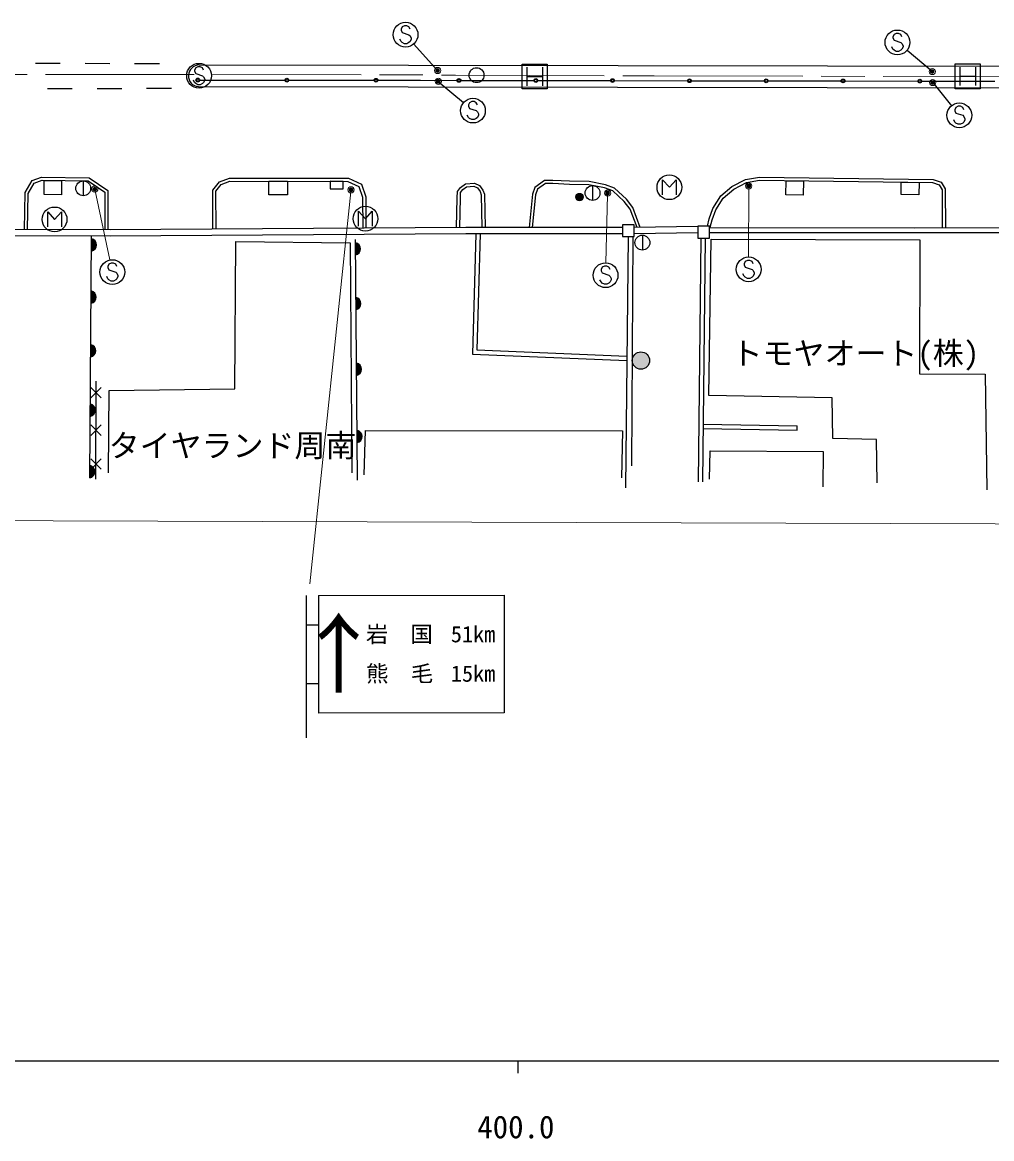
# Model space of a CAD drawing. Units: millimetres at full size, sheet at 1:1000; details may follow other scales. Extents: x 40000 to 680000, y 20000 to 380000.
# Drawn here: x 427987 to 506272, y 198715 to 288827 of the extents above; entities that cross this region are included whole.
import ezdxf
from ezdxf.enums import TextEntityAlignment as Align

# ---------------------------------------------------------------- set-up
doc = ezdxf.new("R2010")
doc.units = ezdxf.units.MM
doc.header["$LTSCALE"] = 1000
doc.header["$PDMODE"] = 32
doc.header["$PDSIZE"] = 500
doc.linetypes.add('CHAIN', pattern=[18.5, 12, -1.5, 3.5, -1.5])
for name, color, linetype, lineweight in [('M-BGD', 7, 'Continuous', 25), ('M-BGD-EXST', 7, 'Continuous', 25), ('M-BMK', 2, 'CHAIN', 13), ('M-BMK-SRVR', 3, 'Continuous', 25), ('M-STR-HTXT', 7, 'Continuous', 13), ('M-STR-STRC', 7, 'Continuous', 25), ('M-STR-STRD', 7, 'Continuous', 25), ('M-TTL-BAND', 7, 'Continuous', 25)]:
    doc.layers.add(name, color=color, linetype=linetype, lineweight=lineweight)
doc.layers.add('M-BMK-HTXT', color=7, linetype='Continuous')
doc.styles.add('ＭＳ ゴシック', font='')
doc.styles.get('ＭＳ ゴシック').set_extended_font_data('MS Gothic')

msp = doc.modelspace()

# ---------------------------------------------------------------- hatches: boundary and pattern name
at = {"layer": 'M-BGD'}
for points in [[(473288, 274721, 0.41421), (472988, 275020, 0.41421), (472688, 274720, 1)], [(433566, 270365, 0.82183), (433573, 271356)], [(454894, 270046, 0.82183), (454886, 271037)], [(433538, 266149, 0.82183), (433545, 267140)], [(454932, 265626, 0.82183), (454923, 266617)], [(433509, 261816, 0.82183), (433516, 262807)], [(477242, 261527, 1), (478642, 261528, 1)], [(454977, 260325, 0.82183), (454968, 261316)], [(433477, 257019, 0.82183), (433483, 258010)], [(455022, 254903, 0.82183), (455014, 255893)], [(433443, 252061, 0.82183), (433450, 253051)]]:
    msp.add_hatch(color=256, dxfattribs=at).paths.add_polyline_path(points)

# ---------------------------------------------------------------- linework, layer by layer
for p, q in [((468365, 283461), (468365, 285461)), ((468365, 285461), (470365, 285461)), ((468740, 285211), (468740, 283711)), ((469990, 285211), (469990, 283711)), ((470365, 285461), (470365, 283461)), ((503330, 283469), (503330, 285469)), ((503330, 285469), (505330, 285469)), ((503705, 285219), (503705, 283719)), ((504955, 285219), (504955, 283719)), ((505330, 285469), (505330, 283469)), ((468740, 284461), (469990, 284461)), ((503705, 284469), (504955, 284469)), ((470365, 283461), (468365, 283461)), ((505330, 283469), (503330, 283469)), ((432906, 276027), (432907, 274827)), ((474037, 275647), (474038, 274447)), ((482537, 272343), (477394, 272258)), ((433443, 252061), (433574, 271571)), ((455048, 251865), (454884, 271303)), ((476920, 271535), (476691, 251238)), ((477298, 271535), (477189, 253028)), ((482545, 271843), (477395, 271758)), ((478064, 271647), (478065, 270447)), ((482791, 271414), (482565, 251735)), ((483141, 271414), (482915, 251731)), ((433937, 251947), (433944, 259864)), ((434365, 259349), (433519, 258504)), ((434360, 258511), (433520, 259353)), ((434363, 256326), (433516, 255481)), ((434357, 255488), (433517, 256330)), ((482964, 256036), (490561, 255912)), ((482968, 256386), (490567, 256262)), ((490561, 255912), (490567, 256262)), ((434360, 253588), (433513, 252743)), ((434354, 252750), (433514, 253592))]:
    msp.add_line(p, q, dxfattribs=at)
for points in [[(428162, 272083), (428213, 275088), (428783, 276047), (429547, 276323), (433386, 276272), (434906, 275248), (434899, 272068)], [(428412, 272082), (428462, 275018), (428953, 275843), (429590, 276073), (433308, 276023), (434656, 275115), (434649, 272069)], [(443386, 272123), (443363, 275290), (443900, 275960), (444709, 276256), (454332, 276240), (455366, 275755), (455719, 274746), (455736, 272206)], [(443636, 272125), (443614, 275203), (444052, 275749), (444753, 276006), (454277, 275990), (455164, 275574), (455469, 274703), (455486, 272205)], [(463063, 272255), (463117, 274668), (463124, 275168), (463377, 275507), (463769, 275797), (464510, 275857), (464921, 275665), (465175, 275273), (465305, 274946), (465356, 272259)], [(477896, 272266), (477285, 273867), (476786, 274545), (475812, 275429), (475071, 275703), (473755, 275972), (472184, 275999), (470827, 276063), (470156, 276063), (469389, 275507), (469184, 274961), (468911, 272257)], [(477630, 272262), (477063, 273747), (476599, 274377), (475680, 275212), (475002, 275462), (473728, 275722), (472176, 275749), (470821, 275813), (470237, 275813), (469597, 275349), (469430, 274903), (469162, 272257)], [(483310, 272364), (483451, 272955), (483763, 273799), (484408, 274810), (485297, 275578), (486394, 276141), (487513, 276324), (501546, 276134), (502186, 275919), (502528, 275392), (502535, 272228)], [(483550, 272291), (483690, 272882), (483988, 273687), (484599, 274644), (485438, 275370), (486473, 275901), (487531, 276074), (501504, 275885), (502023, 275710), (502278, 275318), (502285, 272228)], [(463313, 272257), (463367, 274663), (463373, 275084), (463556, 275327), (463860, 275553), (464464, 275602), (464750, 275468), (464952, 275158), (465056, 274896), (465106, 272260)], [(476444, 272252), (463813, 272260), (435085, 272068), (413996, 272114), (394857, 272219), (376140, 272352), (365260, 272433)], [(563013, 270701), (556234, 271304), (545129, 271896), (535117, 272146), (522522, 272234), (510006, 272243), (500013, 272223), (483495, 272245)], [(476445, 271752), (463814, 271760), (435087, 271568), (413994, 271614), (394854, 271719), (376137, 271852), (365260, 271933)], [(464620, 271760), (464338, 262054), (476807, 261525)], [(464970, 271760), (464698, 262389), (476811, 261875)], [(497024, 251657), (496957, 255150), (493430, 255230), (493395, 258510), (483442, 258713), (483616, 271322), (500477, 271260), (500433, 260463), (505739, 260436), (505879, 251080)], [(562975, 270303), (556205, 270905), (545114, 271497), (535111, 271746), (522520, 271834), (510006, 271843), (500013, 271823), (483495, 271845)], [(434959, 252461), (434993, 259117), (445151, 259237), (445220, 271142), (454465, 271034), (454590, 252473)], [(455584, 252307), (455708, 255874), (476446, 255845), (476364, 252068)], [(483474, 251959), (483534, 254250), (492659, 254194), (492640, 251331)]]:
    msp.add_lwpolyline(points, dxfattribs=at)
for points in [[(429763, 276070), (431163, 276051), (431147, 274902), (429747, 274920)], [(447906, 276001), (449406, 275998), (449404, 274898), (447904, 274901)], [(453903, 275991), (452853, 275993), (452852, 275393), (453902, 275391)], [(489665, 276045), (491065, 276026), (491049, 274876), (489649, 274895)], [(498963, 275919), (500413, 275900), (500399, 274900), (498949, 274919)], [(476445, 271535), (477395, 271535), (477394, 272485), (476444, 272485)], [(482545, 271414), (483495, 271414), (483495, 272364), (482545, 272364)]]:
    msp.add_lwpolyline(points, close=True, dxfattribs=at)
for centre, radius in [((432906, 275427), 600), ((472988, 274720), 300), ((474038, 275047), 600), ((478064, 271047), 600), ((477942, 261528), 700)]:
    msp.add_circle(centre, radius, dxfattribs=at)
for centre, radius, start, end in [((442278, 284511), 876, 90.29782, 265.44737), ((433472, 270861), 505, 280.78609, 78.44428), ((454792, 270541), 505, 281.65436, 79.31255), ((433443, 266645), 505, 280.78609, 78.44428), ((454830, 266121), 505, 281.65436, 79.31255), ((433414, 262312), 505, 280.78609, 78.44428), ((454875, 260819), 505, 281.65436, 79.31255), ((433382, 257515), 505, 280.78609, 78.44428), ((454920, 255397), 505, 281.65436, 79.31255), ((433349, 252557), 505, 280.78609, 78.44428)]:
    msp.add_arc(centre, radius, start, end, dxfattribs=at)
at = {"layer": 'M-BGD-EXST'}
for p, q in [((479694, 274913), (479694, 276113)), ((479694, 276113), (480244, 275513)), ((480244, 275513), (480794, 276113)), ((480794, 276113), (480794, 274913)), ((430039, 272318), (430039, 273518)), ((430039, 273518), (430589, 272918)), ((430589, 272918), (431139, 273518)), ((431139, 273518), (431139, 272318)), ((455150, 272376), (455150, 273576)), ((455150, 273576), (455700, 272976)), ((455700, 272976), (456250, 273576)), ((456250, 273576), (456250, 272376))]:
    msp.add_line(p, q, dxfattribs=at)
for centre in [(480244, 275513), (455700, 272976), (430589, 272918)]:
    msp.add_circle(centre, 1000, dxfattribs=at)
at = {"layer": 'M-BMK'}
msp.add_lwpolyline([(67262, 284797), (87736, 284767), (119613, 284654), (154876, 284646), (177930, 284677), (208274, 284639), (232594, 284628), (366604, 284709), (392869, 284598), (443345, 284629), (462982, 284568), (479014, 284502), (510429, 284431), (537053, 284329), (545184, 284206), (550005, 283956), (556403, 283586), (561227, 283224), (564156, 282847)], dxfattribs=at)
at = {"layer": 'M-BMK-SRVR'}
msp.add_circle((464669, 284561), 600, dxfattribs=at)
at = {"layer": 'M-STR-HTXT'}
for p, q in [((433873, 275217), (435052, 269644)), ((454513, 275157), (451210, 243502)), ((475250, 274898), (475115, 269416)), ((486647, 275470), (486643, 269880))]:
    msp.add_line(p, q, dxfattribs=at)
msp.add_lwpolyline([(67033, 249752), (506548, 248333), (542366, 248230), (554533, 247787), (560830, 247510)], dxfattribs=at)
for centre, radius in [((461526, 284937), 150), ((461526, 284937), 120), ((461526, 284937), 90), ((461526, 284937), 60), ((461526, 284937), 30), ((461526, 284937), 20), ((501471, 284854), 150), ((501471, 284854), 120), ((501471, 284854), 90), ((501471, 284854), 60), ((501471, 284854), 30), ((501471, 284854), 20), ((461580, 284062), 150), ((461580, 284062), 120), ((461580, 284062), 90), ((461580, 284062), 60), ((461580, 284062), 30), ((461580, 284062), 20), ((501506, 283965), 150), ((501506, 283965), 120), ((501506, 283965), 90), ((501506, 283965), 60), ((501506, 283965), 30), ((501506, 283965), 20), ((486647, 275620), 150), ((433842, 275364), 150), ((433842, 275364), 120), ((433842, 275364), 90), ((433842, 275364), 60), ((433842, 275364), 30), ((433842, 275364), 20), ((454529, 275306), 150), ((454529, 275306), 120), ((454529, 275306), 90), ((454529, 275306), 60), ((454529, 275306), 30), ((454529, 275306), 20), ((475253, 275048), 150), ((475253, 275048), 120), ((475253, 275048), 90), ((475253, 275048), 60), ((475253, 275048), 30), ((475253, 275048), 20), ((486647, 275620), 120), ((486647, 275620), 90), ((486647, 275620), 60), ((486647, 275620), 30), ((486647, 275620), 20)]:
    msp.add_circle(centre, radius, dxfattribs=at)
for p in [(461526, 284937), (501471, 284854), (461580, 284062), (501506, 283965), (486647, 275620), (433842, 275364), (454529, 275306), (475253, 275048)]:
    msp.add_point(p, dxfattribs=at)
at = {"layer": 'M-STR-STRC'}
for p, q in [((458665, 288464), (458574, 288282)), ((458847, 288555), (458665, 288464)), ((459028, 288555), (458847, 288555)), ((459210, 288464), (459028, 288555)), ((459301, 288282), (459210, 288464)), ((458574, 287282), (458483, 287464)), ((458574, 288282), (458574, 288191)), ((458574, 288191), (458665, 288009)), ((458665, 288009), (459210, 287827)), ((459210, 287827), (459301, 287736)), ((459301, 287736), (459392, 287555)), ((459392, 287464), (459301, 287282)), ((459392, 287555), (459392, 287464)), ((498387, 287842), (498297, 287660)), ((498297, 287660), (498297, 287569)), ((498297, 287569), (498387, 287387)), ((498569, 287933), (498387, 287842)), ((498751, 287933), (498569, 287933)), ((498933, 287842), (498751, 287933)), ((499024, 287660), (498933, 287842)), ((458665, 287191), (458574, 287282)), ((458847, 287100), (458665, 287191)), ((459028, 287100), (458847, 287100)), ((459210, 287191), (459028, 287100)), ((459301, 287282), (459210, 287191)), ((461526, 284937), (459611, 287075)), ((498297, 286660), (498206, 286842)), ((498387, 286569), (498297, 286660)), ((498387, 287387), (498933, 287206)), ((498569, 286478), (498387, 286569)), ((498933, 286569), (498751, 286478)), ((498933, 287206), (499024, 287115)), ((499024, 286660), (498933, 286569)), ((499024, 287115), (499115, 286933)), ((499115, 286842), (499024, 286660)), ((499115, 286933), (499115, 286842)), ((498751, 286478), (498569, 286478)), ((501471, 284854), (499438, 286554)), ((429054, 285525), (431054, 285522)), ((433054, 285519), (435054, 285515)), ((437054, 285512), (439054, 285509)), ((441988, 285152), (441897, 284970)), ((441897, 284970), (441897, 284879)), ((441897, 284879), (441988, 284697)), ((442170, 285242), (441988, 285152)), ((442352, 285242), (442170, 285242)), ((442534, 285152), (442352, 285242)), ((442625, 284970), (442534, 285152)), ((441897, 283970), (441807, 284152)), ((441988, 283879), (441897, 283970)), ((441988, 284697), (442534, 284515)), ((442170, 283788), (441988, 283879)), ((442311, 284170), (449206, 284160)), ((442534, 283879), (442352, 283788)), ((442534, 284515), (442625, 284424)), ((442625, 283970), (442534, 283879)), ((442625, 284424), (442716, 284242)), ((442716, 284152), (442625, 283970)), ((442716, 284242), (442716, 284152)), ((449506, 284160), (456401, 284150)), ((456701, 284150), (460148, 284145)), ((460148, 284145), (463100, 284141)), ((461580, 284062), (463607, 282352)), ((463400, 284141), (469303, 284132)), ((469603, 284131), (475507, 284123)), ((475807, 284122), (481710, 284114)), ((482010, 284113), (487913, 284105)), ((488213, 284104), (494117, 284096)), ((494417, 284095), (500320, 284086)), ((500620, 284086), (506523, 284077)), ((501506, 283965), (503025, 282098)), ((432025, 283456), (430025, 283449)), ((436025, 283472), (434025, 283464)), ((440025, 283487), (438025, 283479)), ((442352, 283788), (442170, 283788)), ((464106, 282337), (464015, 282156)), ((464015, 282156), (464015, 282065)), ((464015, 282065), (464106, 281883)), ((464288, 282428), (464106, 282337)), ((464470, 282428), (464288, 282428)), ((464652, 282337), (464470, 282428)), ((464742, 282156), (464652, 282337)), ((464015, 281156), (463924, 281337)), ((464106, 281065), (464015, 281156)), ((464106, 281883), (464652, 281701)), ((464652, 281701), (464742, 281610)), ((464742, 281156), (464652, 281065)), ((464742, 281610), (464833, 281428)), ((464833, 281337), (464742, 281156)), ((464833, 281428), (464833, 281337)), ((503385, 281956), (503294, 281774)), ((503294, 281774), (503294, 281684)), ((503294, 281684), (503385, 281502)), ((503567, 282047), (503385, 281956)), ((503385, 281502), (503930, 281320)), ((503748, 282047), (503567, 282047)), ((503930, 281956), (503748, 282047)), ((504021, 281774), (503930, 281956)), ((503930, 281320), (504021, 281229)), ((504021, 281229), (504112, 281047)), ((464288, 280974), (464106, 281065)), ((464470, 280974), (464288, 280974)), ((464652, 281065), (464470, 280974)), ((503294, 280774), (503203, 280956)), ((503385, 280684), (503294, 280774)), ((503567, 280593), (503385, 280684)), ((503748, 280593), (503567, 280593)), ((503930, 280684), (503748, 280593)), ((504021, 280774), (503930, 280684)), ((504112, 280956), (504021, 280774)), ((504112, 281047), (504112, 280956)), ((486370, 269521), (486279, 269340)), ((486552, 269612), (486370, 269521)), ((486734, 269612), (486552, 269612)), ((486916, 269521), (486734, 269612)), ((487006, 269340), (486916, 269521)), ((434986, 269301), (434895, 269119)), ((434895, 269119), (434895, 269028)), ((434895, 269028), (434986, 268846)), ((435168, 269392), (434986, 269301)), ((434986, 268846), (435532, 268665)), ((435350, 269392), (435168, 269392)), ((435532, 269301), (435350, 269392)), ((435623, 269119), (435532, 269301)), ((435532, 268665), (435623, 268574)), ((435623, 268574), (435713, 268392)), ((474818, 269050), (474727, 268868)), ((474727, 268868), (474727, 268777)), ((474727, 268777), (474818, 268595)), ((475000, 269141), (474818, 269050)), ((474818, 268595), (475363, 268414)), ((475181, 269141), (475000, 269141)), ((475363, 269050), (475181, 269141)), ((475454, 268868), (475363, 269050)), ((486279, 269340), (486279, 269249)), ((486279, 269249), (486370, 269067)), ((486370, 269067), (486916, 268885)), ((486916, 268885), (487006, 268794)), ((487006, 268794), (487097, 268612)), ((487097, 268612), (487097, 268521)), ((434895, 268119), (434804, 268301)), ((434986, 268028), (434895, 268119)), ((435168, 267937), (434986, 268028)), ((435350, 267937), (435168, 267937)), ((435532, 268028), (435350, 267937)), ((435623, 268119), (435532, 268028)), ((435713, 268301), (435623, 268119)), ((435713, 268392), (435713, 268301)), ((474727, 267868), (474636, 268050)), ((474818, 267777), (474727, 267868)), ((475000, 267686), (474818, 267777)), ((475181, 267686), (475000, 267686)), ((475363, 267777), (475181, 267686)), ((475363, 268414), (475454, 268323)), ((475454, 267868), (475363, 267777)), ((475454, 268323), (475545, 268141)), ((475545, 268050), (475454, 267868)), ((475545, 268141), (475545, 268050)), ((486279, 268340), (486188, 268521)), ((486370, 268249), (486279, 268340)), ((486552, 268158), (486370, 268249)), ((486734, 268158), (486552, 268158)), ((486916, 268249), (486734, 268158)), ((487006, 268340), (486916, 268249)), ((487097, 268521), (487006, 268340)), ((450899, 242573), (450906, 231073)), ((451899, 242573), (466899, 242582)), ((451899, 242573), (451905, 233073)), ((466899, 242582), (466904, 233082)), ((450900, 240198), (451900, 240198)), ((450903, 235448), (451903, 235448)), ((466904, 233082), (451905, 233073))]:
    msp.add_line(p, q, dxfattribs=at)
for centre, radius in [((458937, 287827), 1000), ((498660, 287206), 1000), ((442261, 284515), 1000), ((442161, 284170), 150), ((442161, 284170), 120), ((442161, 284170), 100), ((449356, 284160), 150), ((449356, 284160), 120), ((449356, 284160), 100), ((456551, 284150), 150), ((456551, 284150), 120), ((456551, 284150), 100), ((463250, 284141), 150), ((463250, 284141), 120), ((463250, 284141), 100), ((469453, 284132), 150), ((469453, 284132), 120), ((469453, 284132), 100), ((475657, 284123), 150), ((475657, 284123), 120), ((475657, 284123), 100), ((481860, 284113), 150), ((481860, 284113), 120), ((481860, 284113), 100), ((488063, 284104), 150), ((488063, 284104), 120), ((488063, 284104), 100), ((494267, 284095), 150), ((494267, 284095), 120), ((494267, 284095), 100), ((500470, 284086), 150), ((500470, 284086), 120), ((500470, 284086), 100), ((464379, 281701), 1000), ((503657, 281320), 1000), ((435259, 268665), 1000), ((486643, 268885), 1000), ((475091, 268414), 1000)]:
    msp.add_circle(centre, radius, dxfattribs=at)
at = {"layer": 'M-STR-STRD'}
for points in [[(442273, 285388), (526838, 285256), (545538, 285190), (556033, 284634), (564262, 283969)], [(442208, 283638), (526833, 283506), (545489, 283440), (555916, 282887), (564098, 282227)]]:
    msp.add_lwpolyline(points, dxfattribs=at)
at = {"layer": 'M-TTL-BAND'}
for p, q in [((40000, 205000), (579000, 205000)), ((468000, 205000), (468000, 204000))]:
    msp.add_line(p, q, dxfattribs=at)

# ---------------------------------------------------------------- texts
at = {"layer": 'M-BMK-HTXT', "style": 'ＭＳ ゴシック'}
for s, p in [('トモヤオート(株)', (485269, 260640)), ('タイヤランド周南', (434963, 253193))]:
    msp.add_text(s, height=1833, rotation=0.035, dxfattribs=at).set_placement(p, align=Align.BOTTOM_LEFT)
at = {"layer": 'M-STR-STRC', "style": 'ＭＳ ゴシック'}
for s, height, p in [('↑', 5132, (453540, 237851)), ('岩\u3000国', 1320, (458439, 239437)), ('51km', 1320, (464389, 239441)), ('熊\u3000毛', 1320, (458461, 236256)), ('15km', 1320, (464391, 236260))]:
    msp.add_text(s, height=height, rotation=0.035, dxfattribs=at).set_placement(p, align=Align.MIDDLE_CENTER)
at = {"layer": 'M-TTL-BAND', "style": 'ＭＳ ゴシック'}
msp.add_text('400.0', height=1833, dxfattribs=at).set_placement((467844, 198195), align=Align.BOTTOM_CENTER)

doc.saveas('drawing.dxf')
